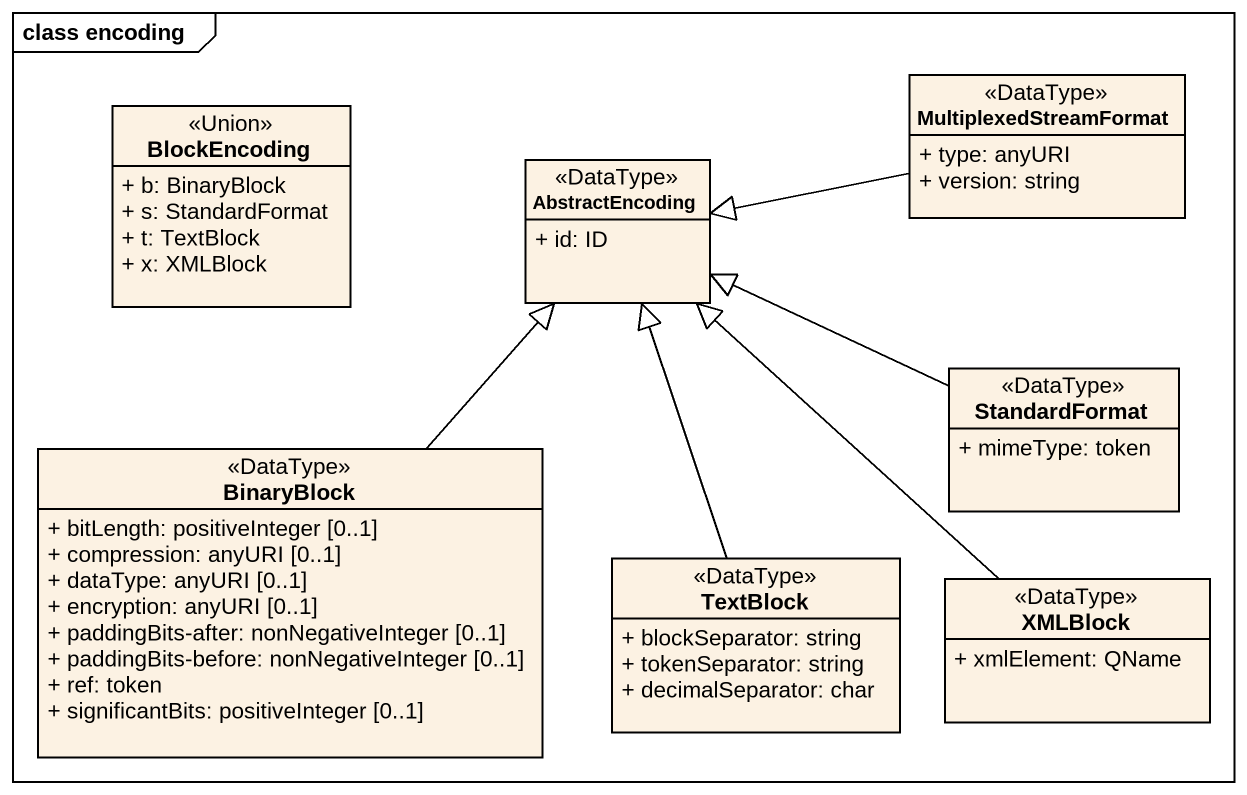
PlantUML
@startuml
mainframe class encoding
hide circle
hide empty members
skinparam classAttributeIconSize 0
class MultiplexedStreamFormat <<DataType>> {
  + type: anyURI
  + version: string
}
class BlockEncoding <<Union>> {
  + b: BinaryBlock
  + s: StandardFormat
  + t: TextBlock
  + x: XMLBlock
}
class AbstractEncoding <<DataType>> {
  + id: ID
}
class BinaryBlock <<DataType>> {
  + bitLength: positiveInteger [0..1]
  + compression: anyURI [0..1]
  + dataType: anyURI [0..1]
  + encryption: anyURI [0..1]
  + paddingBits-after: nonNegativeInteger [0..1]
  + paddingBits-before: nonNegativeInteger [0..1]
  + ref: token
  + significantBits: positiveInteger [0..1]
}
class StandardFormat <<DataType>> {
  + mimeType: token
}
class TextBlock <<DataType>> {
  + blockSeparator: string
  + tokenSeparator: string
  + decimalSeparator: char
}
class XMLBlock <<DataType>> {
  + xmlElement: QName
}
MultiplexedStreamFormat -left-|> AbstractEncoding
BinaryBlock -up-|> AbstractEncoding
StandardFormat -left-|> AbstractEncoding
TextBlock -up-|> AbstractEncoding
XMLBlock -up-|> AbstractEncoding
@enduml
